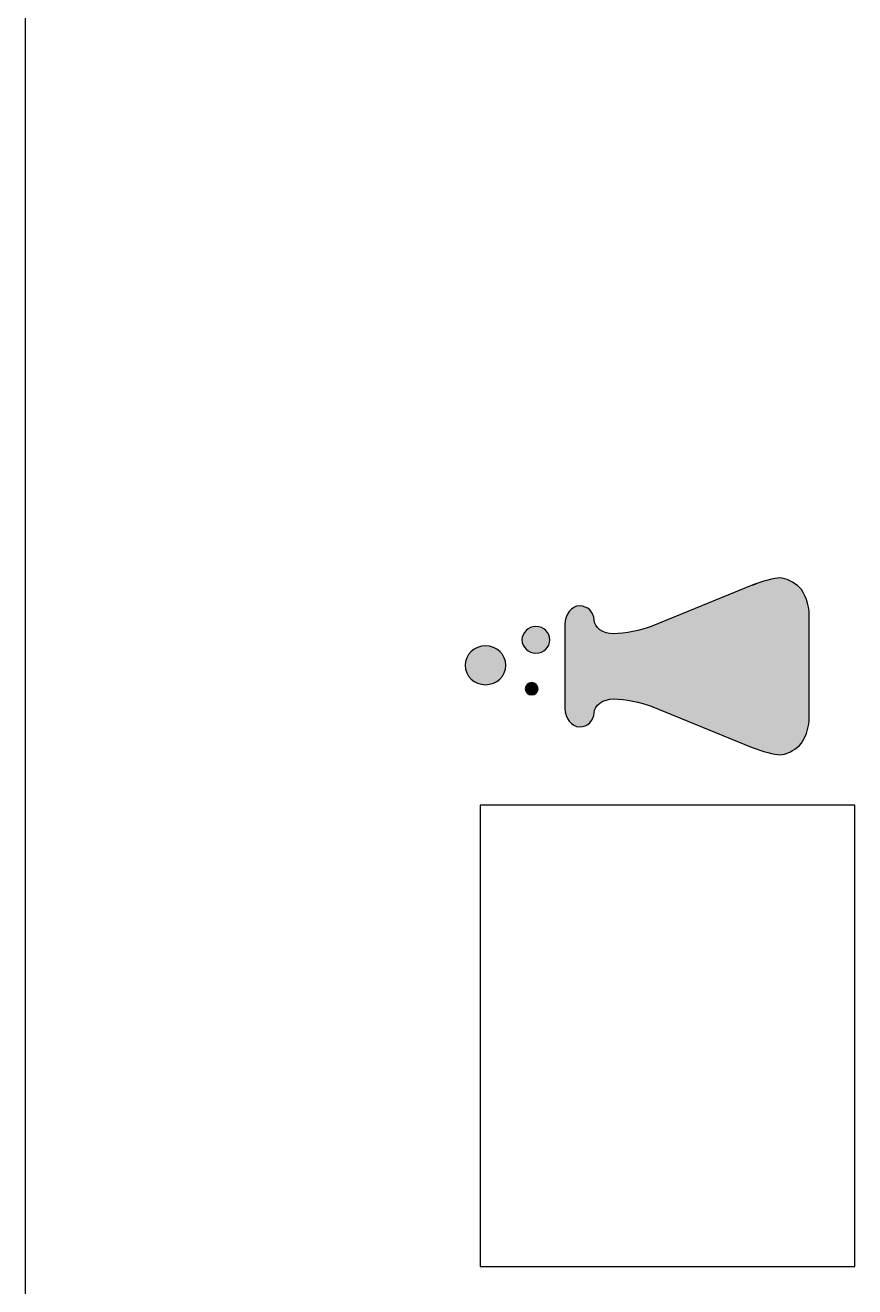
# Model space of a CAD drawing. Header units: millimetres. Extents: x 489.2 to 550.2, y -47.3 to 23.4.
# Drawn here: x 489.2 to 503.6, y -33.86 to -11.98 of the extents above; entities that cross this region are included whole.
import ezdxf

# ---------------------------------------------------------------- set-up
doc = ezdxf.new("R2010")
doc.units = ezdxf.units.MM
doc.header["$MEASUREMENT"] = 0
doc.layers.add('LASER CUT ACRILIC 3mm$CUT', color=1, linetype='Continuous', true_color=0xff0000)
doc.layers.add('LASER CUT ACRILIC 3mm$ENGRAVE IMAGE', color=178, linetype='Continuous', true_color=0x000000)

msp = doc.modelspace()

# ---------------------------------------------------------------- hatches: boundary and pattern name
at = {"layer": 'LASER CUT ACRILIC 3mm$ENGRAVE IMAGE'}
for points in [[(501.816, -21.692), (500.064, -22.406), (500.031, -22.419), (499.995, -22.431), (499.956, -22.444), (499.916, -22.455), (499.875, -22.466), (499.832, -22.477), (499.788, -22.486), (499.744, -22.495), (499.7, -22.504), (499.656, -22.511), (499.612, -22.517), (499.57, -22.523), (499.528, -22.527), (499.488, -22.53), (499.449, -22.532), (499.431, -22.533), (499.413, -22.533), (499.404, -22.533), (499.396, -22.533), (499.387, -22.532), (499.379, -22.532), (499.37, -22.531), (499.362, -22.53), (499.353, -22.529), (499.345, -22.528), (499.337, -22.527), (499.329, -22.525), (499.32, -22.524), (499.312, -22.522), (499.305, -22.52), (499.297, -22.518), (499.289, -22.516), (499.281, -22.514), (499.274, -22.511), (499.266, -22.509), (499.259, -22.506), (499.252, -22.504), (499.244, -22.501), (499.237, -22.498), (499.23, -22.495), (499.224, -22.491), (499.217, -22.488), (499.21, -22.485), (499.204, -22.481), (499.197, -22.477), (499.191, -22.474), (499.185, -22.47), (499.179, -22.466), (499.173, -22.462), (499.168, -22.458), (499.162, -22.453), (499.157, -22.449), (499.151, -22.445), (499.146, -22.44), (499.141, -22.435), (499.136, -22.431), (499.132, -22.426), (499.127, -22.421), (499.123, -22.416), (499.119, -22.411), (499.115, -22.406), (499.111, -22.401), (499.107, -22.396), (499.104, -22.39), (499.1, -22.385), (499.097, -22.38), (499.094, -22.374), (499.091, -22.368), (499.089, -22.363), (499.086, -22.357), (499.084, -22.351), (499.082, -22.346), (499.08, -22.34), (499.079, -22.334), (499.077, -22.328), (499.077, -22.325), (499.076, -22.322), (499.076, -22.319), (499.075, -22.316), (499.075, -22.313), (499.074, -22.31), (499.074, -22.307), (499.074, -22.304), (499.074, -22.301), (499.074, -22.297), (499.073, -22.294), (499.073, -22.291), (499.073, -22.285), (499.073, -22.279), (499.073, -22.273), (499.072, -22.267), (499.071, -22.26), (499.07, -22.254), (499.069, -22.248), (499.068, -22.242), (499.067, -22.237), (499.065, -22.231), (499.064, -22.225), (499.062, -22.219), (499.06, -22.214), (499.058, -22.208), (499.056, -22.202), (499.053, -22.197), (499.051, -22.192), (499.048, -22.186), (499.045, -22.181), (499.043, -22.176), (499.04, -22.171), (499.036, -22.166), (499.033, -22.161), (499.03, -22.156), (499.026, -22.151), (499.023, -22.146), (499.019, -22.142), (499.015, -22.137), (499.011, -22.133), (499.007, -22.128), (499.003, -22.124), (498.999, -22.12), (498.994, -22.116), (498.99, -22.112), (498.985, -22.108), (498.981, -22.104), (498.976, -22.101), (498.971, -22.097), (498.966, -22.094), (498.961, -22.09), (498.956, -22.087), (498.951, -22.084), (498.945, -22.081), (498.94, -22.078), (498.935, -22.075), (498.929, -22.073), (498.923, -22.07), (498.918, -22.068), (498.912, -22.066), (498.906, -22.064), (498.9, -22.062), (498.894, -22.06), (498.888, -22.058), (498.882, -22.057), (498.876, -22.055), (498.87, -22.054), (498.864, -22.053), (498.858, -22.052), (498.851, -22.051), (498.845, -22.05), (498.838, -22.05), (498.832, -22.049), (498.825, -22.049), (498.819, -22.049), (498.812, -22.049), (498.806, -22.049), (498.799, -22.05), (498.793, -22.051), (498.787, -22.051), (498.78, -22.053), (498.774, -22.054), (498.768, -22.055), (498.762, -22.057), (498.756, -22.059), (498.75, -22.061), (498.744, -22.063), (498.738, -22.066), (498.732, -22.069), (498.726, -22.071), (498.72, -22.074), (498.715, -22.077), (498.709, -22.081), (498.704, -22.084), (498.698, -22.088), (498.693, -22.092), (498.688, -22.096), (498.682, -22.1), (498.677, -22.104), (498.672, -22.109), (498.667, -22.113), (498.663, -22.118), (498.658, -22.123), (498.653, -22.128), (498.649, -22.133), (498.644, -22.138), (498.64, -22.144), (498.635, -22.149), (498.631, -22.155), (498.627, -22.161), (498.623, -22.167), (498.619, -22.173), (498.616, -22.179), (498.612, -22.185), (498.609, -22.191), (498.605, -22.198), (498.602, -22.205), (498.599, -22.211), (498.596, -22.218), (498.593, -22.225), (498.59, -22.232), (498.587, -22.239), (498.585, -22.246), (498.583, -22.254), (498.58, -22.261), (498.578, -22.268), (498.576, -22.276), (498.575, -22.284), (498.573, -22.291), (498.571, -22.299), (498.57, -22.307), (498.569, -22.315), (498.568, -22.323), (498.567, -22.331), (498.566, -22.339), (498.566, -22.347), (498.565, -22.355), (498.565, -22.363), (498.565, -22.372), (498.565, -23.823), (498.565, -23.831), (498.565, -23.839), (498.566, -23.848), (498.566, -23.856), (498.567, -23.864), (498.568, -23.872), (498.569, -23.88), (498.57, -23.888), (498.571, -23.896), (498.573, -23.903), (498.575, -23.911), (498.576, -23.919), (498.578, -23.926), (498.58, -23.934), (498.583, -23.941), (498.585, -23.948), (498.587, -23.955), (498.59, -23.962), (498.593, -23.969), (498.596, -23.976), (498.599, -23.983), (498.602, -23.99), (498.605, -23.996), (498.609, -24.003), (498.612, -24.009), (498.616, -24.016), (498.619, -24.022), (498.623, -24.028), (498.627, -24.034), (498.631, -24.039), (498.635, -24.045), (498.64, -24.051), (498.644, -24.056), (498.649, -24.061), (498.653, -24.066), (498.658, -24.071), (498.663, -24.076), (498.667, -24.081), (498.672, -24.086), (498.677, -24.09), (498.682, -24.094), (498.688, -24.098), (498.693, -24.102), (498.698, -24.106), (498.704, -24.11), (498.709, -24.113), (498.715, -24.117), (498.72, -24.12), (498.726, -24.123), (498.732, -24.126), (498.738, -24.128), (498.744, -24.131), (498.75, -24.133), (498.756, -24.135), (498.762, -24.137), (498.768, -24.139), (498.774, -24.14), (498.78, -24.141), (498.787, -24.143), (498.793, -24.144), (498.799, -24.144), (498.806, -24.145), (498.812, -24.145), (498.819, -24.145), (498.825, -24.145), (498.832, -24.145), (498.838, -24.144), (498.845, -24.144), (498.851, -24.143), (498.858, -24.142), (498.864, -24.141), (498.87, -24.14), (498.876, -24.139), (498.882, -24.138), (498.888, -24.136), (498.894, -24.134), (498.9, -24.132), (498.906, -24.131), (498.912, -24.128), (498.918, -24.126), (498.923, -24.124), (498.929, -24.121), (498.935, -24.119), (498.94, -24.116), (498.945, -24.113), (498.951, -24.11), (498.956, -24.107), (498.961, -24.104), (498.966, -24.101), (498.971, -24.097), (498.976, -24.094), (498.981, -24.09), (498.985, -24.086), (498.99, -24.082), (498.994, -24.078), (498.999, -24.074), (499.003, -24.07), (499.007, -24.066), (499.011, -24.062), (499.015, -24.057), (499.019, -24.053), (499.023, -24.048), (499.026, -24.043), (499.03, -24.038), (499.033, -24.034), (499.036, -24.029), (499.04, -24.024), (499.043, -24.019), (499.045, -24.013), (499.048, -24.008), (499.051, -24.003), (499.053, -23.997), (499.056, -23.992), (499.058, -23.986), (499.06, -23.981), (499.062, -23.975), (499.064, -23.969), (499.065, -23.964), (499.067, -23.958), (499.068, -23.952), (499.069, -23.946), (499.07, -23.94), (499.071, -23.934), (499.072, -23.928), (499.073, -23.922), (499.073, -23.916), (499.073, -23.909), (499.073, -23.903), (499.073, -23.9), (499.074, -23.897), (499.074, -23.894), (499.074, -23.891), (499.074, -23.888), (499.074, -23.885), (499.075, -23.882), (499.075, -23.879), (499.076, -23.876), (499.076, -23.873), (499.077, -23.87), (499.077, -23.867), (499.079, -23.861), (499.08, -23.855), (499.082, -23.849), (499.084, -23.843), (499.086, -23.837), (499.089, -23.832), (499.091, -23.826), (499.094, -23.821), (499.097, -23.815), (499.1, -23.81), (499.104, -23.804), (499.107, -23.799), (499.111, -23.794), (499.115, -23.789), (499.119, -23.784), (499.123, -23.779), (499.127, -23.774), (499.132, -23.769), (499.136, -23.764), (499.141, -23.759), (499.146, -23.755), (499.151, -23.75), (499.157, -23.746), (499.162, -23.741), (499.168, -23.737), (499.173, -23.733), (499.179, -23.729), (499.185, -23.725), (499.191, -23.721), (499.197, -23.718), (499.204, -23.714), (499.21, -23.71), (499.217, -23.707), (499.224, -23.704), (499.23, -23.7), (499.237, -23.697), (499.244, -23.694), (499.252, -23.692), (499.259, -23.689), (499.266, -23.686), (499.274, -23.684), (499.281, -23.681), (499.289, -23.679), (499.297, -23.677), (499.305, -23.675), (499.312, -23.673), (499.32, -23.672), (499.329, -23.67), (499.337, -23.669), (499.345, -23.667), (499.353, -23.666), (499.362, -23.665), (499.37, -23.664), (499.379, -23.664), (499.387, -23.663), (499.396, -23.663), (499.404, -23.663), (499.413, -23.662), (499.449, -23.663), (499.488, -23.665), (499.528, -23.668), (499.57, -23.672), (499.612, -23.678), (499.656, -23.684), (499.7, -23.691), (499.744, -23.699), (499.788, -23.708), (499.832, -23.718), (499.875, -23.729), (499.916, -23.74), (499.956, -23.751), (499.995, -23.763), (500.031, -23.776), (500.048, -23.782), (500.064, -23.789), (501.816, -24.502), (501.849, -24.515), (501.882, -24.528), (501.95, -24.552), (502.019, -24.574), (502.086, -24.593), (502.118, -24.601), (502.149, -24.608), (502.179, -24.615), (502.207, -24.62), (502.233, -24.625), (502.245, -24.626), (502.257, -24.628), (502.268, -24.629), (502.279, -24.63), (502.288, -24.63), (502.293, -24.63), (502.297, -24.631), (502.302, -24.63), (502.306, -24.63), (502.311, -24.63), (502.316, -24.63), (502.32, -24.629), (502.325, -24.629), (502.33, -24.628), (502.335, -24.627), (502.345, -24.625), (502.355, -24.623), (502.366, -24.621), (502.377, -24.618), (502.388, -24.614), (502.399, -24.611), (502.41, -24.607), (502.421, -24.602), (502.433, -24.598), (502.444, -24.593), (502.456, -24.588), (502.467, -24.582), (502.479, -24.577), (502.49, -24.571), (502.502, -24.565), (502.513, -24.558), (502.525, -24.552), (502.536, -24.545), (502.547, -24.538), (502.558, -24.531), (502.569, -24.524), (502.579, -24.516), (502.589, -24.508), (502.6, -24.501), (502.609, -24.493), (502.619, -24.485), (502.628, -24.477), (502.637, -24.468), (502.641, -24.464), (502.646, -24.46), (502.65, -24.455), (502.654, -24.45), (502.659, -24.445), (502.663, -24.44), (502.667, -24.435), (502.671, -24.429), (502.679, -24.418), (502.687, -24.406), (502.695, -24.393), (502.703, -24.38), (502.71, -24.366), (502.718, -24.352), (502.725, -24.338), (502.732, -24.323), (502.738, -24.308), (502.745, -24.292), (502.751, -24.276), (502.757, -24.26), (502.762, -24.243), (502.768, -24.226), (502.773, -24.209), (502.777, -24.192), (502.782, -24.175), (502.786, -24.157), (502.79, -24.14), (502.793, -24.122), (502.796, -24.105), (502.799, -24.087), (502.801, -24.07), (502.803, -24.053), (502.805, -24.035), (502.806, -24.018), (502.806, -24.001), (502.806, -23.985), (502.806, -22.211), (502.806, -22.194), (502.806, -22.177), (502.805, -22.16), (502.803, -22.142), (502.801, -22.125), (502.799, -22.108), (502.796, -22.09), (502.793, -22.073), (502.79, -22.055), (502.786, -22.038), (502.782, -22.02), (502.777, -22.003), (502.773, -21.986), (502.768, -21.969), (502.762, -21.952), (502.757, -21.935), (502.751, -21.919), (502.745, -21.903), (502.738, -21.887), (502.732, -21.872), (502.725, -21.857), (502.718, -21.843), (502.71, -21.828), (502.703, -21.815), (502.695, -21.802), (502.687, -21.789), (502.679, -21.777), (502.671, -21.766), (502.667, -21.76), (502.663, -21.755), (502.659, -21.75), (502.654, -21.745), (502.65, -21.74), (502.646, -21.735), (502.641, -21.731), (502.637, -21.727), (502.628, -21.718), (502.619, -21.71), (502.609, -21.702), (502.6, -21.694), (502.589, -21.686), (502.579, -21.679), (502.569, -21.671), (502.558, -21.664), (502.547, -21.657), (502.536, -21.65), (502.525, -21.643), (502.513, -21.637), (502.502, -21.63), (502.49, -21.624), (502.479, -21.618), (502.467, -21.613), (502.456, -21.607), (502.444, -21.602), (502.433, -21.598), (502.421, -21.593), (502.41, -21.589), (502.399, -21.585), (502.388, -21.581), (502.377, -21.578), (502.366, -21.575), (502.355, -21.573), (502.345, -21.57), (502.335, -21.569), (502.325, -21.567), (502.32, -21.567), (502.316, -21.566), (502.311, -21.566), (502.306, -21.566), (502.302, -21.565), (502.297, -21.565), (502.288, -21.566), (502.279, -21.566), (502.268, -21.567), (502.257, -21.568), (502.245, -21.569), (502.233, -21.571), (502.207, -21.575), (502.179, -21.581), (502.149, -21.587), (502.118, -21.594), (502.086, -21.603), (502.019, -21.621), (501.95, -21.643), (501.882, -21.667), (501.849, -21.679)], [(498.063, -22.868), (498.069, -22.868), (498.075, -22.868), (498.081, -22.867), (498.087, -22.867), (498.093, -22.866), (498.1, -22.865), (498.106, -22.864), (498.111, -22.863), (498.117, -22.862), (498.123, -22.861), (498.129, -22.859), (498.135, -22.858), (498.14, -22.856), (498.146, -22.854), (498.151, -22.852), (498.157, -22.85), (498.162, -22.848), (498.168, -22.845), (498.173, -22.843), (498.178, -22.84), (498.183, -22.837), (498.188, -22.835), (498.193, -22.832), (498.198, -22.829), (498.203, -22.826), (498.208, -22.822), (498.212, -22.819), (498.217, -22.815), (498.221, -22.812), (498.226, -22.808), (498.23, -22.804), (498.234, -22.801), (498.238, -22.797), (498.242, -22.793), (498.246, -22.789), (498.25, -22.784), (498.253, -22.78), (498.257, -22.776), (498.26, -22.771), (498.264, -22.767), (498.267, -22.762), (498.27, -22.757), (498.273, -22.753), (498.276, -22.748), (498.279, -22.743), (498.281, -22.738), (498.284, -22.733), (498.286, -22.728), (498.288, -22.722), (498.29, -22.717), (498.292, -22.712), (498.294, -22.707), (498.296, -22.701), (498.297, -22.696), (498.299, -22.69), (498.3, -22.685), (498.301, -22.679), (498.302, -22.673), (498.303, -22.668), (498.304, -22.662), (498.304, -22.656), (498.305, -22.65), (498.305, -22.644), (498.305, -22.638), (498.305, -22.632), (498.305, -22.627), (498.304, -22.621), (498.304, -22.615), (498.303, -22.609), (498.302, -22.603), (498.301, -22.598), (498.3, -22.592), (498.299, -22.586), (498.297, -22.581), (498.296, -22.575), (498.294, -22.57), (498.292, -22.564), (498.29, -22.559), (498.288, -22.554), (498.286, -22.549), (498.284, -22.544), (498.281, -22.538), (498.279, -22.533), (498.276, -22.529), (498.273, -22.524), (498.27, -22.519), (498.267, -22.514), (498.264, -22.51), (498.26, -22.505), (498.257, -22.501), (498.253, -22.496), (498.25, -22.492), (498.246, -22.488), (498.242, -22.483), (498.238, -22.479), (498.234, -22.475), (498.23, -22.472), (498.226, -22.468), (498.221, -22.464), (498.217, -22.461), (498.212, -22.457), (498.208, -22.454), (498.203, -22.451), (498.198, -22.447), (498.193, -22.444), (498.188, -22.441), (498.183, -22.439), (498.178, -22.436), (498.173, -22.433), (498.168, -22.431), (498.162, -22.428), (498.157, -22.426), (498.151, -22.424), (498.146, -22.422), (498.14, -22.42), (498.135, -22.418), (498.129, -22.417), (498.123, -22.415), (498.117, -22.414), (498.111, -22.413), (498.106, -22.412), (498.1, -22.411), (498.093, -22.41), (498.087, -22.409), (498.081, -22.409), (498.075, -22.408), (498.069, -22.408), (498.063, -22.408), (498.056, -22.408), (498.05, -22.408), (498.044, -22.409), (498.038, -22.409), (498.032, -22.41), (498.026, -22.411), (498.02, -22.412), (498.014, -22.413), (498.008, -22.414), (498.002, -22.415), (497.997, -22.417), (497.991, -22.418), (497.985, -22.42), (497.98, -22.422), (497.974, -22.424), (497.969, -22.426), (497.963, -22.428), (497.958, -22.431), (497.953, -22.433), (497.948, -22.436), (497.942, -22.439), (497.937, -22.441), (497.933, -22.444), (497.928, -22.447), (497.923, -22.451), (497.918, -22.454), (497.914, -22.457), (497.909, -22.461), (497.905, -22.464), (497.9, -22.468), (497.896, -22.472), (497.892, -22.475), (497.888, -22.479), (497.884, -22.483), (497.88, -22.488), (497.876, -22.492), (497.873, -22.496), (497.869, -22.501), (497.866, -22.505), (497.862, -22.51), (497.859, -22.514), (497.856, -22.519), (497.853, -22.524), (497.85, -22.529), (497.848, -22.533), (497.845, -22.538), (497.843, -22.544), (497.84, -22.549), (497.838, -22.554), (497.836, -22.559), (497.834, -22.564), (497.832, -22.57), (497.83, -22.575), (497.829, -22.581), (497.827, -22.586), (497.826, -22.592), (497.825, -22.598), (497.824, -22.603), (497.823, -22.609), (497.822, -22.615), (497.822, -22.621), (497.822, -22.627), (497.821, -22.632), (497.821, -22.638), (497.821, -22.644), (497.822, -22.65), (497.822, -22.656), (497.822, -22.662), (497.823, -22.668), (497.824, -22.673), (497.825, -22.679), (497.826, -22.685), (497.827, -22.69), (497.829, -22.696), (497.83, -22.701), (497.832, -22.707), (497.834, -22.712), (497.836, -22.717), (497.838, -22.722), (497.84, -22.728), (497.843, -22.733), (497.845, -22.738), (497.848, -22.743), (497.85, -22.748), (497.853, -22.753), (497.856, -22.757), (497.859, -22.762), (497.862, -22.767), (497.866, -22.771), (497.869, -22.776), (497.873, -22.78), (497.876, -22.784), (497.88, -22.789), (497.884, -22.793), (497.888, -22.797), (497.892, -22.801), (497.896, -22.804), (497.9, -22.808), (497.905, -22.812), (497.909, -22.815), (497.914, -22.819), (497.918, -22.822), (497.923, -22.826), (497.928, -22.829), (497.933, -22.832), (497.937, -22.835), (497.942, -22.837), (497.948, -22.84), (497.953, -22.843), (497.958, -22.845), (497.963, -22.848), (497.969, -22.85), (497.974, -22.852), (497.98, -22.854), (497.985, -22.856), (497.991, -22.858), (497.997, -22.859), (498.002, -22.861), (498.008, -22.862), (498.014, -22.863), (498.02, -22.864), (498.026, -22.865), (498.032, -22.866), (498.038, -22.867), (498.044, -22.867), (498.05, -22.868), (498.056, -22.868)], [(497.542, -23.079), (497.542, -23.071), (497.541, -23.062), (497.541, -23.054), (497.54, -23.045), (497.539, -23.037), (497.538, -23.028), (497.536, -23.02), (497.535, -23.012), (497.533, -23.004), (497.531, -22.996), (497.529, -22.988), (497.526, -22.98), (497.523, -22.972), (497.52, -22.964), (497.517, -22.956), (497.514, -22.949), (497.511, -22.941), (497.507, -22.934), (497.503, -22.927), (497.499, -22.919), (497.495, -22.912), (497.491, -22.905), (497.486, -22.898), (497.482, -22.892), (497.477, -22.885), (497.472, -22.878), (497.467, -22.872), (497.461, -22.866), (497.456, -22.86), (497.45, -22.854), (497.444, -22.848), (497.438, -22.842), (497.432, -22.836), (497.426, -22.831), (497.42, -22.825), (497.413, -22.82), (497.407, -22.815), (497.4, -22.81), (497.393, -22.805), (497.386, -22.801), (497.379, -22.796), (497.372, -22.792), (497.365, -22.788), (497.357, -22.784), (497.35, -22.78), (497.342, -22.777), (497.334, -22.773), (497.326, -22.77), (497.318, -22.767), (497.31, -22.764), (497.302, -22.761), (497.294, -22.759), (497.286, -22.756), (497.277, -22.754), (497.269, -22.752), (497.26, -22.75), (497.252, -22.749), (497.243, -22.747), (497.234, -22.746), (497.225, -22.745), (497.216, -22.744), (497.207, -22.744), (497.198, -22.744), (497.189, -22.743), (497.18, -22.744), (497.171, -22.744), (497.162, -22.744), (497.153, -22.745), (497.144, -22.746), (497.135, -22.747), (497.126, -22.749), (497.118, -22.75), (497.109, -22.752), (497.101, -22.754), (497.092, -22.756), (497.084, -22.759), (497.076, -22.761), (497.067, -22.764), (497.059, -22.767), (497.051, -22.77), (497.043, -22.773), (497.036, -22.777), (497.028, -22.78), (497.02, -22.784), (497.013, -22.788), (497.005, -22.792), (496.998, -22.796), (496.991, -22.801), (496.984, -22.805), (496.977, -22.81), (496.97, -22.815), (496.964, -22.82), (496.957, -22.825), (496.951, -22.831), (496.945, -22.836), (496.939, -22.842), (496.933, -22.848), (496.927, -22.854), (496.921, -22.86), (496.916, -22.866), (496.91, -22.872), (496.905, -22.878), (496.9, -22.885), (496.895, -22.892), (496.891, -22.898), (496.886, -22.905), (496.882, -22.912), (496.878, -22.919), (496.874, -22.927), (496.87, -22.934), (496.866, -22.941), (496.863, -22.949), (496.859, -22.956), (496.856, -22.964), (496.853, -22.972), (496.851, -22.98), (496.848, -22.988), (496.846, -22.996), (496.844, -23.004), (496.842, -23.012), (496.84, -23.02), (496.839, -23.028), (496.838, -23.037), (496.837, -23.045), (496.836, -23.054), (496.835, -23.062), (496.835, -23.071), (496.835, -23.079), (496.835, -23.088), (496.835, -23.097), (496.836, -23.105), (496.837, -23.114), (496.838, -23.122), (496.839, -23.131), (496.84, -23.139), (496.842, -23.147), (496.844, -23.156), (496.846, -23.164), (496.848, -23.172), (496.851, -23.18), (496.853, -23.188), (496.856, -23.195), (496.859, -23.203), (496.863, -23.211), (496.866, -23.218), (496.87, -23.226), (496.874, -23.233), (496.878, -23.24), (496.882, -23.247), (496.886, -23.254), (496.891, -23.261), (496.895, -23.268), (496.9, -23.274), (496.905, -23.281), (496.91, -23.287), (496.916, -23.294), (496.921, -23.3), (496.927, -23.306), (496.933, -23.312), (496.939, -23.317), (496.945, -23.323), (496.951, -23.329), (496.957, -23.334), (496.964, -23.339), (496.97, -23.344), (496.977, -23.349), (496.984, -23.354), (496.991, -23.358), (496.998, -23.363), (497.005, -23.367), (497.013, -23.371), (497.02, -23.375), (497.028, -23.379), (497.036, -23.383), (497.043, -23.386), (497.051, -23.389), (497.059, -23.392), (497.067, -23.395), (497.076, -23.398), (497.084, -23.4), (497.092, -23.403), (497.101, -23.405), (497.109, -23.407), (497.118, -23.409), (497.126, -23.41), (497.135, -23.412), (497.144, -23.413), (497.153, -23.414), (497.162, -23.414), (497.171, -23.415), (497.18, -23.415), (497.189, -23.415), (497.198, -23.415), (497.207, -23.415), (497.216, -23.414), (497.225, -23.414), (497.234, -23.413), (497.243, -23.412), (497.252, -23.41), (497.26, -23.409), (497.269, -23.407), (497.277, -23.405), (497.286, -23.403), (497.294, -23.4), (497.302, -23.398), (497.31, -23.395), (497.318, -23.392), (497.326, -23.389), (497.334, -23.386), (497.342, -23.383), (497.35, -23.379), (497.357, -23.375), (497.365, -23.371), (497.372, -23.367), (497.379, -23.363), (497.386, -23.358), (497.393, -23.354), (497.4, -23.349), (497.407, -23.344), (497.413, -23.339), (497.42, -23.334), (497.426, -23.329), (497.432, -23.323), (497.438, -23.317), (497.444, -23.312), (497.45, -23.306), (497.456, -23.3), (497.461, -23.294), (497.467, -23.287), (497.472, -23.281), (497.477, -23.274), (497.482, -23.268), (497.486, -23.261), (497.491, -23.254), (497.495, -23.247), (497.499, -23.24), (497.503, -23.233), (497.507, -23.226), (497.511, -23.218), (497.514, -23.211), (497.517, -23.203), (497.52, -23.195), (497.523, -23.188), (497.526, -23.18), (497.529, -23.172), (497.531, -23.164), (497.533, -23.156), (497.535, -23.147), (497.536, -23.139), (497.538, -23.131), (497.539, -23.122), (497.54, -23.114), (497.541, -23.105), (497.541, -23.097), (497.542, -23.088)], [(498.1, -23.486), (498.1, -23.484), (498.1, -23.481), (498.1, -23.478), (498.1, -23.476), (498.099, -23.473), (498.099, -23.47), (498.098, -23.468), (498.098, -23.465), (498.097, -23.462), (498.097, -23.46), (498.096, -23.457), (498.095, -23.455), (498.094, -23.452), (498.093, -23.45), (498.092, -23.447), (498.091, -23.445), (498.09, -23.443), (498.089, -23.44), (498.088, -23.438), (498.087, -23.436), (498.085, -23.433), (498.084, -23.431), (498.083, -23.429), (498.081, -23.427), (498.08, -23.425), (498.078, -23.423), (498.076, -23.421), (498.075, -23.419), (498.073, -23.417), (498.071, -23.415), (498.069, -23.413), (498.067, -23.411), (498.066, -23.409), (498.064, -23.407), (498.062, -23.406), (498.06, -23.404), (498.057, -23.402), (498.055, -23.401), (498.053, -23.399), (498.051, -23.398), (498.049, -23.396), (498.046, -23.395), (498.044, -23.394), (498.042, -23.392), (498.039, -23.391), (498.037, -23.39), (498.034, -23.389), (498.032, -23.388), (498.029, -23.387), (498.027, -23.386), (498.024, -23.385), (498.022, -23.384), (498.019, -23.384), (498.016, -23.383), (498.014, -23.382), (498.011, -23.382), (498.008, -23.381), (498.005, -23.381), (498.003, -23.38), (498, -23.38), (497.997, -23.38), (497.994, -23.38), (497.991, -23.379), (497.988, -23.379), (497.985, -23.379), (497.983, -23.38), (497.98, -23.38), (497.977, -23.38), (497.974, -23.38), (497.971, -23.381), (497.969, -23.381), (497.966, -23.382), (497.963, -23.382), (497.961, -23.383), (497.958, -23.384), (497.955, -23.384), (497.953, -23.385), (497.95, -23.386), (497.948, -23.387), (497.945, -23.388), (497.943, -23.389), (497.94, -23.39), (497.938, -23.391), (497.936, -23.392), (497.933, -23.394), (497.931, -23.395), (497.929, -23.396), (497.926, -23.398), (497.924, -23.399), (497.922, -23.401), (497.92, -23.402), (497.918, -23.404), (497.916, -23.406), (497.914, -23.407), (497.912, -23.409), (497.91, -23.411), (497.908, -23.413), (497.906, -23.415), (497.905, -23.417), (497.903, -23.419), (497.901, -23.421), (497.899, -23.423), (497.898, -23.425), (497.896, -23.427), (497.895, -23.429), (497.893, -23.431), (497.892, -23.433), (497.891, -23.436), (497.89, -23.438), (497.888, -23.44), (497.887, -23.443), (497.886, -23.445), (497.885, -23.447), (497.884, -23.45), (497.883, -23.452), (497.882, -23.455), (497.882, -23.457), (497.881, -23.46), (497.88, -23.462), (497.88, -23.465), (497.879, -23.468), (497.879, -23.47), (497.878, -23.473), (497.878, -23.476), (497.878, -23.478), (497.877, -23.481), (497.877, -23.484), (497.877, -23.486), (497.877, -23.489), (497.877, -23.492), (497.878, -23.495), (497.878, -23.497), (497.878, -23.5), (497.879, -23.503), (497.879, -23.505), (497.88, -23.508), (497.88, -23.51), (497.881, -23.513), (497.882, -23.516), (497.882, -23.518), (497.883, -23.521), (497.884, -23.523), (497.885, -23.526), (497.886, -23.528), (497.887, -23.53), (497.888, -23.533), (497.89, -23.535), (497.891, -23.537), (497.892, -23.539), (497.893, -23.542), (497.895, -23.544), (497.896, -23.546), (497.898, -23.548), (497.899, -23.55), (497.901, -23.552), (497.903, -23.554), (497.905, -23.556), (497.906, -23.558), (497.908, -23.56), (497.91, -23.562), (497.912, -23.564), (497.914, -23.565), (497.916, -23.567), (497.918, -23.569), (497.92, -23.57), (497.922, -23.572), (497.924, -23.573), (497.926, -23.575), (497.929, -23.576), (497.931, -23.578), (497.933, -23.579), (497.936, -23.58), (497.938, -23.581), (497.94, -23.583), (497.943, -23.584), (497.945, -23.585), (497.948, -23.586), (497.95, -23.587), (497.953, -23.588), (497.955, -23.588), (497.958, -23.589), (497.961, -23.59), (497.963, -23.59), (497.966, -23.591), (497.969, -23.592), (497.971, -23.592), (497.974, -23.592), (497.977, -23.593), (497.98, -23.593), (497.983, -23.593), (497.985, -23.593), (497.988, -23.593), (497.991, -23.593), (497.994, -23.593), (497.997, -23.593), (498, -23.593), (498.003, -23.592), (498.005, -23.592), (498.008, -23.592), (498.011, -23.591), (498.014, -23.59), (498.016, -23.59), (498.019, -23.589), (498.022, -23.588), (498.024, -23.588), (498.027, -23.587), (498.029, -23.586), (498.032, -23.585), (498.034, -23.584), (498.037, -23.583), (498.039, -23.581), (498.042, -23.58), (498.044, -23.579), (498.046, -23.578), (498.049, -23.576), (498.051, -23.575), (498.053, -23.573), (498.055, -23.572), (498.057, -23.57), (498.06, -23.569), (498.062, -23.567), (498.064, -23.565), (498.066, -23.564), (498.067, -23.562), (498.069, -23.56), (498.071, -23.558), (498.073, -23.556), (498.075, -23.554), (498.076, -23.552), (498.078, -23.55), (498.08, -23.548), (498.081, -23.546), (498.083, -23.544), (498.084, -23.542), (498.085, -23.539), (498.087, -23.537), (498.088, -23.535), (498.089, -23.533), (498.09, -23.53), (498.091, -23.528), (498.092, -23.526), (498.093, -23.523), (498.094, -23.521), (498.095, -23.518), (498.096, -23.516), (498.097, -23.513), (498.097, -23.51), (498.098, -23.508), (498.098, -23.505), (498.099, -23.503), (498.099, -23.5), (498.1, -23.497), (498.1, -23.495), (498.1, -23.492), (498.1, -23.489)]]:
    msp.add_hatch(color=256, dxfattribs=at).paths.add_polyline_path(points, flags=0)

# ---------------------------------------------------------------- linework, layer by layer
at = {"layer": 'LASER CUT ACRILIC 3mm$CUT'}
msp.add_line((489.201, 18.64), (489.201, -42.598), dxfattribs=at)
msp.add_lwpolyline([(497.095, -33.503), (503.595, -33.503), (503.595, -25.503), (497.095, -25.503), (497.095, -33.503)], dxfattribs=at)
at = {"layer": 'LASER CUT ACRILIC 3mm$ENGRAVE IMAGE'}
for p, q in [((501.816, -21.692), (500.064, -22.406)), ((502.806, -23.985), (502.806, -22.211)), ((498.565, -22.372), (498.565, -23.823)), ((500.064, -23.789), (501.816, -24.502))]:
    msp.add_line(p, q, dxfattribs=at)
for points in [[(502.297, -21.565), (502.204, -21.565), (501.987, -21.622), (501.816, -21.692)], [(501.817, -21.692), (501.817, -21.692), (501.988, -21.622), (501.817, -21.692)], [(502.637, -21.727), (502.544, -21.638), (502.391, -21.565), (502.297, -21.565)], [(502.806, -22.211), (502.806, -22.033), (502.73, -21.816), (502.637, -21.727)], [(498.819, -22.049), (498.68, -22.049), (498.565, -22.194), (498.565, -22.372)], [(499.073, -22.291), (499.073, -22.157), (498.959, -22.049), (498.819, -22.049)], [(499.413, -22.533), (499.227, -22.533), (499.073, -22.424), (499.073, -22.291)], [(498.063, -22.408), (497.929, -22.408), (497.821, -22.511), (497.821, -22.638)], [(498.305, -22.638), (498.305, -22.511), (498.196, -22.408), (498.063, -22.408)], [(500.064, -22.406), (499.892, -22.475), (499.6, -22.533), (499.413, -22.533)], [(497.189, -22.743), (496.993, -22.743), (496.835, -22.894), (496.835, -23.079)], [(497.542, -23.079), (497.542, -22.894), (497.384, -22.743), (497.189, -22.743)], [(497.821, -22.638), (497.821, -22.765), (497.929, -22.868), (498.063, -22.868)], [(498.063, -22.868), (498.196, -22.868), (498.305, -22.765), (498.305, -22.638)], [(496.835, -23.079), (496.835, -23.266), (496.993, -23.415), (497.189, -23.415)], [(497.189, -23.415), (497.384, -23.415), (497.542, -23.266), (497.542, -23.079)], [(497.988, -23.379), (497.927, -23.379), (497.877, -23.428), (497.877, -23.486)], [(498.1, -23.486), (498.1, -23.428), (498.05, -23.379), (497.988, -23.379)], [(497.877, -23.486), (497.877, -23.545), (497.927, -23.593), (497.988, -23.593)], [(497.988, -23.593), (498.05, -23.593), (498.1, -23.545), (498.1, -23.486)], [(498.565, -23.823), (498.565, -24.001), (498.68, -24.145), (498.819, -24.145)], [(499.073, -23.903), (499.073, -23.771), (499.227, -23.662), (499.413, -23.662)], [(499.413, -23.662), (499.6, -23.662), (499.892, -23.719), (500.064, -23.789)], [(498.819, -24.145), (498.959, -24.145), (499.073, -24.037), (499.073, -23.903)], [(502.637, -24.468), (502.73, -24.379), (502.806, -24.162), (502.806, -23.985)], [(501.816, -24.502), (501.987, -24.572), (502.204, -24.631), (502.297, -24.631)], [(502.297, -24.631), (502.391, -24.631), (502.544, -24.557), (502.637, -24.468)]]:
    msp.add_open_spline(points, degree=3, dxfattribs=at)

doc.saveas('drawing.dxf')
